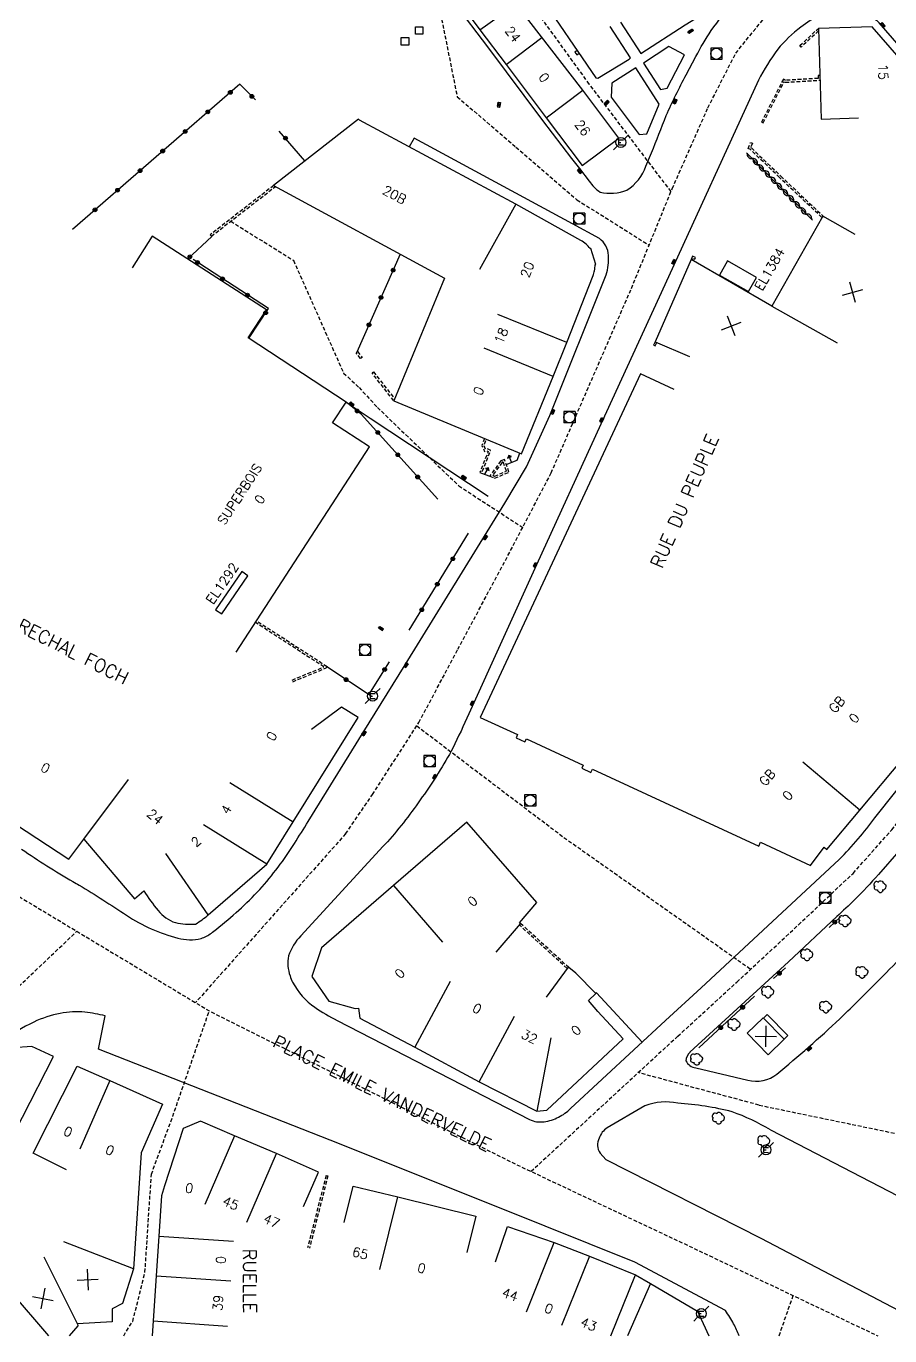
# Model space of a CAD drawing. Header units: millimetres. Extents: x 108000 to 109000, y 121000 to 122000.
# Drawn here: x 108532.3 to 108647.9, y 121000 to 121175.4 of the extents above; entities that cross this region are included whole.
import ezdxf
from ezdxf.enums import TextEntityAlignment as Align

# ---------------------------------------------------------------- set-up
doc = ezdxf.new("R2010")
doc.units = ezdxf.units.MM
doc.linetypes.add('DASHED', pattern=[0.75, 0.5, -0.25])
doc.layers.get('0').update_dxf_attribs({"linetype": 'CONTINUOUS'})
for name, color, linetype in [('W0001', 6, 'DASHED'), ('W0008', 7, 'CONTINUOUS'), ('W0100', 7, 'CONTINUOUS'), ('W0112', 1, 'DASHED'), ('W0300', 7, 'CONTINUOUS'), ('W0310', 3, 'CONTINUOUS'), ('W0322', 7, 'CONTINUOUS'), ('W0334', 7, 'CONTINUOUS'), ('W0400', 7, 'CONTINUOUS'), ('W0420', 7, 'CONTINUOUS'), ('W0471', 7, 'CONTINUOUS'), ('W0984', 7, 'CONTINUOUS'), ('W0989', 7, 'CONTINUOUS'), ('W0991', 7, 'CONTINUOUS'), ('W1102', 7, 'CONTINUOUS')]:
    doc.layers.add(name, color=color, linetype=linetype)
doc.styles.get("Standard").update_dxf_attribs({"font": 'romans.shx', "width": 0.85})

# ---------------------------------------------------------------- blocks, each defined once
blk = doc.blocks.new('t322o')
at = {"color": 0, "linetype": 'Continuous'}
for radius in [0.25, 0.15]:
    blk.add_circle((0, 0), radius, dxfattribs=at)
blk = doc.blocks.new('t991o')
at = {"color": 0, "linetype": 'Continuous'}
for p, q in [((-1, 1), (1, -1)), ((-1, -1), (1, 1))]:
    blk.add_line(p, q, dxfattribs=at)
blk = doc.blocks.new('T471')
for p, q in [((-0.333334, 0.333334), (-0.333334, -0.333334)), ((-0.333334, 0.333334), (0.333334, 0.333334)), ((-0.333334, 0), (0, 0)), ((0.500001, 0.500001), (1.000002, 1.000002)), ((-0.500001, -0.500001), (-1.000002, -1.000002)), ((-0.333334, -0.333334), (0.333334, -0.333334))]:
    blk.add_line(p, q)
blk.add_ellipse((0, 0), major_axis=(0.471405, 0.471405), ratio=1, start_param=5.4977871438, end_param=11.780972451)
blk = doc.blocks.new('T300')
for p, q in [((-0.8, 0.51), (-0.86, 0.34)), ((-0.86, 0.34), (-0.86, 0.17)), ((-0.86, 0.17), (-0.74, 0.06)), ((-0.69, 0.63), (-0.8, 0.51)), ((-0.8, -0.06), (-0.74, 0.06)), ((-0.74, 0.06), (-0.69, 0.11)), ((-0.57, 0.69), (-0.69, 0.63)), ((-0.46, 0.69), (-0.57, 0.69)), ((-0.29, 0.63), (-0.46, 0.69)), ((-0.29, 0.63), (-0.17, 0.74)), ((-0.23, 0.57), (-0.29, 0.63)), ((-0.17, 0.74), (-0.06, 0.8)), ((-0.06, 0.8), (0.06, 0.8)), ((0.06, 0.8), (0.23, 0.74)), ((0.23, 0.74), (0.34, 0.63)), ((0.34, 0.63), (0.4, 0.51)), ((0.46, 0.46), (0.34, 0.46)), ((0.4, 0.51), (0.4, 0.46)), ((0.57, 0.4), (0.46, 0.46)), ((0.57, 0.4), (0.69, 0.29)), ((0.69, 0.29), (0.74, 0.17)), ((0.74, 0.06), (0.69, -0.17)), ((0.74, 0.17), (0.74, 0.06)), ((-0.8, -0.17), (-0.8, -0.06)), ((-0.8, -0.23), (-0.8, -0.17)), ((-0.74, -0.34), (-0.8, -0.23)), ((-0.69, -0.4), (-0.74, -0.34)), ((-0.51, -0.46), (-0.69, -0.4)), ((-0.4, -0.46), (-0.51, -0.46)), ((-0.4, -0.46), (-0.34, -0.46)), ((-0.34, -0.46), (-0.34, -0.4)), ((-0.34, -0.51), (-0.34, -0.46)), ((-0.29, -0.63), (-0.34, -0.51)), ((-0.17, -0.74), (-0.29, -0.63)), ((-0.06, -0.8), (-0.17, -0.74)), ((0.06, -0.8), (-0.06, -0.8)), ((0.17, -0.74), (0.06, -0.8)), ((0.23, -0.69), (0.17, -0.74)), ((0.29, -0.46), (0.23, -0.46)), ((0.29, -0.63), (0.23, -0.69)), ((0.46, -0.4), (0.29, -0.46)), ((0.34, -0.51), (0.29, -0.63)), ((0.34, -0.51), (0.34, -0.46)), ((0.57, -0.34), (0.46, -0.4)), ((0.63, -0.29), (0.57, -0.34)), ((0.69, -0.17), (0.63, -0.29))]:
    blk.add_line(p, q)
blk = doc.blocks.new('T400')
for p, q in [((-0.15, 0.3), (0.15, 0.3)), ((-0.15, -0.25), (-0.15, 0.3)), ((-0.15, 0.15), (0.15, 0.15)), ((-0.15, 0), (0.15, 0)), ((0.15, 0.3), (0.15, -0.25)), ((-0.15, -0.15), (0.15, -0.15)), ((-0.15, -0.25), (-0.15, -0.3)), ((-0.15, -0.3), (0.15, -0.3)), ((0.15, -0.3), (0.15, -0.25))]:
    blk.add_line(p, q)
blk = doc.blocks.new('T420')
for p, q in [((0.75, 0.75), (-0.75, 0.75)), ((-0.75, 0.75), (-0.75, -0.75)), ((0.75, 0.75), (0.75, -0.75)), ((0.75, -0.75), (-0.75, -0.75))]:
    blk.add_line(p, q)
blk.add_ellipse((0, 0), major_axis=(-0.53, 0.53), ratio=1, start_param=3.926991, end_param=10.210176)
blk = doc.blocks.new('t112o')
at = {"color": 0, "linetype": 'Continuous'}
for p, q in [((-0.5, 0.5), (0.5, 0.5)), ((-0.5, -0.5), (-0.5, 0.5)), ((0.5, 0.5), (0.5, -0.5)), ((0.5, -0.5), (-0.5, -0.5))]:
    blk.add_line(p, q, dxfattribs=at)
blk = doc.blocks.new('t310o')
at = {"color": 0, "linetype": 'Continuous'}
for centre, start, end in [((-0.5, 0.38), 216.8699, 323.1304), ((0.5, -0.37), 36.8699, 143.1303)]:
    blk.add_arc(centre, 0.625, start, end, dxfattribs=at)

msp = doc.modelspace()

# ---------------------------------------------------------------- linework, layer by layer
at = {"layer": 'W0001'}
for points in [[(108575.04, 121067.22), (108578.63, 121072.46), (108584.85, 121082.12), (108590.07, 121091.92), (108597.13, 121105.15), (108602.56, 121115.54), (108613.3, 121140.24), (108618.76, 121153.59), (108623.54, 121164.42), (108627.27, 121171.73), (108631.21, 121176.62), (108635.72, 121180.47), (108644.44, 121191), (108648.2, 121195.87), (108652.13, 121198.88), (108657.26, 121201.84), (108690.93, 121220.28), (108715.27, 121233.61), (108743.31, 121249.02), (108755.71, 121256.11), (108764.84, 121263.19), (108769.65, 121266.88)], [(108535.89, 121262.54), (108532.98, 121257.92), (108532.86, 121254.39), (108534.14, 121251.91), (108535.97, 121249.49), (108538.59, 121245.52), (108542.01, 121241.25), (108546.72, 121235.36), (108548.74, 121232.4), (108551.68, 121229), (108557.22, 121221.77), (108561.51, 121216.93), (108564.57, 121213.18), (108572.44, 121205.97), (108581.42, 121197.25), (108583.65, 121193.04), (108585.19, 121189.46), (108586.26, 121185.4), (108587.16, 121179.97), (108589.98, 121165.91), (108597.85, 121159.16), (108606, 121152.12), (108615.67, 121146.03)], [(108618.61, 121153.21), (108607.66, 121167.61), (108599.47, 121178.92), (108596.47, 121183.54), (108591.24, 121190.92), (108584.17, 121200.76)], [(108559.66, 121149.24), (108568.05, 121144.01), (108574.77, 121128.91), (108576.85, 121126.97), (108579.3, 121124.31), (108590.19, 121113.81), (108598.75, 121108.24)], [(108619.51, 121040.11), (108627.4, 121047.35), (108635.67, 121055.03), (108642.97, 121061.92), (108648.17, 121067.76), (108655.1, 121076.57), (108658.82, 121081.96), (108661.68, 121086.04), (108662.99, 121087.49), (108664.21, 121088.16), (108665.93, 121088.75), (108669.53, 121089.58), (108679.18, 121091.67), (108688.97, 121093.96), (108699.6, 121096.52), (108700.95, 121096.85), (108708.78, 121100.63), (108712.12, 121103.52)], [(108584.56, 121081.68), (108604.27, 121066.73), (108629.28, 121049.09)], [(108630.39, 121030.89), (108656.59, 121025.46), (108678.11, 121054.02), (108663.45, 121065.06), (108661.15, 121067.29), (108658.24, 121068.91), (108651.26, 121071.69)], [(108545.33, 121000), (108546.54, 121001.93), (108548.18, 121008.5), (108549.04, 121021.63), (108551.9, 121029.39), (108556.79, 121043.5)]]:
    msp.add_lwpolyline(points, dxfattribs=at)
at = {"layer": 'W0001', "flags": 128}
for points in [[(108336.47, 121172.45), (108338.69, 121173.24), (108348.45, 121174.83), (108352.72, 121170.81), (108359.32, 121167.33), (108375.26, 121159.89), (108387.2, 121154.84), (108400.73, 121147.8), (108408.06, 121143.04), (108438.35, 121123.05), (108473.8, 121099.47), (108496.63, 121081.45), (108528.34, 121060.61), (108556.79, 121043.5), (108597.66, 121023.05), (108622.18, 121011.47), (108646.27, 121000)], [(108575.04, 121067.22), (108563.06, 121053.74), (108554.95, 121044.61), (108554.95, 121044.61)], [(108508.26, 121027.59), (108523.01, 121038.92), (108530.4, 121045.94), (108539.06, 121054.16), (108539.06, 121054.16)], [(108619.51, 121040.11), (108607.61, 121029.13), (108599.88, 121022), (108599.88, 121022)], [(108630.39, 121030.89), (108620.71, 121033.49), (108614.23, 121035.24), (108614.23, 121035.24)], [(108633.08, 121000), (108634.95, 121005.39), (108634.95, 121005.39)]]:
    msp.add_lwpolyline(points, dxfattribs=at)
at = {"layer": 'W0008', "flags": 128}
for points in [[(108706.11, 121102.86), (108706.73, 121102.17), (108707.23, 121102.88, 0.1904), (108707.48, 121104.42, 0.0614), (108706.99, 121105.94), (108691.8, 121123.46), (108680.85, 121136.13), (108654.51, 121166.57), (108646.47, 121175.8, 0.0603), (108646.11, 121176.13, 0.0742), (108645.19, 121176.55, 0.0618), (108642.16, 121177.12, 0.1009), (108638.63, 121176.77, 0.0794), (108635.99, 121175.22, 0.0599), (108632.89, 121172.26, 0.0433), (108630.3, 121168.12), (108617.76, 121140.73), (108609.21, 121122.05), (108600.6, 121103.22), (108591.53, 121083.28, -0.0127), (108589.39, 121078.7, -0.033), (108585.3, 121072.15, -0.0327), (108580.63, 121066.14), (108580.07, 121065.57)], [(108589.62, 121178.38), (108594.03, 121172.58), (108601.42, 121162.73), (108605.3, 121157.62), (108606.33, 121156.28), (108607.66, 121154.59, 0.0942), (108609.1, 121153.15, 0.152), (108612.71, 121153.41, 0.1649), (108615.24, 121156.61), (108615.99, 121158.39, -0.0007), (108617.97, 121163.4, -0.0205), (108620.65, 121168.85), (108621.94, 121171.29, -0.0261), (108623.97, 121174.76, -0.0489), (108627.25, 121178.61)], [(108570.01, 121068.86), (108577.4, 121080.77), (108583.01, 121089.85), (108596.36, 121111.47), (108599.26, 121116.35), (108602.4, 121123.23), (108609.93, 121142.07, 0.0853), (108610.23, 121144.66, 0.236), (108609.01, 121146.93), (108605.42, 121148.9), (108584.2, 121160.38), (108583.56, 121159.18)], [(108617.86, 121042.21), (108622.66, 121046.6), (108641.11, 121063.77, 0.0178), (108643.67, 121066.53, 0.0068), (108645.91, 121069.37), (108659.76, 121086.78, -0.0312), (108660.72, 121087.9, -0.0366), (108661.91, 121088.85), (108661.83, 121089.02, -0.0575), (108663.34, 121089.82, -0.0555), (108664.96, 121090.12), (108668.44, 121090.85)], [(108531.66, 121065.17, 0.02), (108538.54, 121060.81, -0.0011), (108539.36, 121060.35, -0.0106), (108545.72, 121056.31, 0.0849), (108552.58, 121053.26, 0.1328), (108555.71, 121053.21, 0.0763), (108557.07, 121053.93, 0.0141), (108557.74, 121054.45, 0.038), (108563.54, 121059.75, 0.0421), (108568.2, 121065.93, 0.0058), (108570.01, 121068.86), (108570.01, 121068.86)], [(108628.88, 121034.22, 0.229489), (108632.79, 121035.04, 0.014318), (108641.19, 121042.44, 0.0086), (108645.55, 121046.73, -0.0002), (108649.27, 121050.49, 0.0111), (108654.98, 121056.4, -0.013), (108657.52, 121059.14, 0.1057), (108660.17, 121062.43, 0.1371), (108660.36, 121063.72, 0.2039), (108658.96, 121065.32, 0.093), (108656.03, 121066.3, 0.012), (108653.07, 121066.74), (108653.02, 121066.85, 0.0699), (108650.87, 121066.29, 0.1001), (108649.12, 121064.89), (108646.36, 121061.76, -0.0187), (108643.21, 121058.41, -0.0058), (108640.79, 121056.13), (108634.31, 121050.08), (108621.13, 121037.99)], [(108580.07, 121065.57), (108569.06, 121053.54, 0.1246), (108567.4, 121050.87, 0.1348), (108567.61, 121048.19, 0.0335), (108567.95, 121047.34, 0.1232), (108570.92, 121044, 0.0381), (108573.91, 121042.24), (108599.67, 121028.96, 0.1485), (108601.6, 121028.67, 0.088), (108603.56, 121029.28, 0.0703), (108605.16, 121030.42), (108617.86, 121042.21), (108617.86, 121042.21)], [(108627.72, 121000, 0.034521), (108626.99, 121001.61, 0.0205), (108625.9, 121003.38), (108613.76, 121009.85), (108595.64, 121017.13), (108572.97, 121026.18), (108541.96, 121038.39), (108542.86, 121042.83, 0.0337), (108540.15, 121043.34, 0.0706), (108536.84, 121043.17, 0.0628), (108533.3, 121042.01, 0.0481), (108529.11, 121039.44), (108509.99, 121025.39), (108509.99, 121025.39)], [(108621.16, 121038, 0.1938), (108620.59, 121036.82, 0.2416), (108621.92, 121035.86), (108628.88, 121034.22), (108628.88, 121034.22)], [(108631.9, 121027.57, 0.0482), (108626.81, 121029.99, 0.0504), (108619.5, 121031.13, 0.1574), (108615.12, 121030.78), (108610.06, 121027.84, 0.1759), (108608.99, 121026.47, 0.2657), (108609.1, 121024.46), (108609.87, 121023.6), (108630.61, 121013.09), (108655.58, 121000)]]:
    msp.add_lwpolyline(points, format="xyb", dxfattribs=at)
for points in [[(108575.12, 121125.02), (108578.32, 121122.89), (108594.14, 121112.42)], [(108631.9, 121027.57), (108673.15, 121006.21), (108675.41, 121005.01), (108676.35, 121000)]]:
    msp.add_lwpolyline(points, dxfattribs=at)
at = {"layer": 'W0100', "flags": 128}
for points in [[(108590.04, 121205.31), (108585.98, 121202.39), (108587.3, 121200.56), (108586.45, 121199.95), (108592.36, 121191.73), (108592.64, 121191.92), (108600.75, 121179.93), (108608.54, 121168.45), (108608.81, 121168.38), (108613.01, 121170.95), (108613.16, 121171.11), (108610.44, 121175.31)], [(108611.85, 121175.88), (108614.56, 121171.69), (108620.49, 121175.53), (108626.26, 121179.11), (108625.37, 121180.29), (108622.74, 121183.75), (108617.68, 121190.99), (108612.34, 121198.29), (108608.31, 121195.35)], [(108595.33, 121182.52), (108590.07, 121178.89), (108593.01, 121174.87), (108596.54, 121170.22), (108601.89, 121163.08), (108606.73, 121156.69), (108611.63, 121160.36), (108606.78, 121166.77), (108598.2, 121177.91), (108597.93, 121178.35), (108595.33, 121182.52)], [(108670.12, 121139.2), (108673.89, 121142.48), (108670.26, 121146.67), (108668.87, 121145.46), (108666.91, 121147.52), (108664.99, 121149.53), (108666.45, 121150.99), (108661.24, 121157.11), (108657.29, 121161.78), (108645.55, 121175.25), (108638.34, 121175.06), (108638.69, 121162.92), (108643.69, 121163.07)], [(108643.27, 121147.46), (108638.91, 121149.91), (108632.12, 121137.87), (108621.28, 121144.12), (108616.48, 121133.11), (108621.06, 121131.11)], [(108560.37, 121091.53), (108578.25, 121119.01), (108573.28, 121122.25), (108575.12, 121125.02), (108562, 121133.62), (108564.45, 121137.38), (108549.15, 121147.22), (108546.45, 121143.01)], [(108596.54, 121116.66), (108597.99, 121117.26), (108598.37, 121118.19)], [(108593.24, 121115.5), (108594.34, 121115.11)], [(108568.03, 121068.83), (108576.7, 121082.79), (108574.47, 121084.18), (108570.47, 121081.18)], [(108595.18, 121051.38), (108598.44, 121055.17), (108598.3, 121055.3), (108600.64, 121058.02), (108591.29, 121068.78), (108581.45, 121060.29)], [(108581.45, 121060.29), (108571.8, 121051.94), (108570.5, 121048.13), (108572.79, 121044.79), (108576.34, 121043.83), (108576.75, 121043.87), (108576.94, 121042.53), (108584.31, 121038.65), (108592.92, 121034.01), (108600.63, 121030.08), (108601.97, 121030.21), (108612.21, 121039.78), (108608.79, 121043.43), (108608.79, 121043.43)], [(108608.79, 121043.43), (108607.54, 121044.9), (108608.56, 121045.84), (108605.84, 121048.54), (108605.16, 121049.12), (108604.83, 121049.37), (108601.87, 121045.33)], [(108529.34, 121024.46), (108531.8, 121029.28), (108535.95, 121037.39), (108533.03, 121038.74), (108530.51, 121038.54), (108522.86, 121032.97), (108525.8, 121028.93), (108525.8, 121028.93)], [(108537.69, 121022.22), (108533.23, 121024.47), (108539.09, 121036.09), (108543.47, 121034.18), (108550.51, 121031), (108547.68, 121024.51), (108547.68, 121024.51)], [(108569.42, 121017.31), (108571.41, 121021.89), (108565.78, 121024.4), (108560.17, 121026.77), (108555.61, 121028.76), (108553.29, 121027.77), (108550.8, 121020.06), (108550.41, 121018.75), (108550.41, 121018.75), (108550.03, 121013.35), (108549.7, 121008.03), (108549.27, 121001.99), (108549.13, 121000)], [(108547.68, 121024.51), (108546.66, 121008.97), (108545.19, 121004.34), (108543.8, 121003.59), (108543.8, 121001.88), (108539.16, 121001.61), (108539.19, 121001.35), (108538.04, 121000)], [(108574.86, 121015.19), (108576.05, 121020.05), (108582.01, 121018.59), (108592.48, 121016.02), (108591.29, 121011.16), (108591.29, 121011.16)], [(108595.09, 121009.89), (108596.7, 121014.63), (108602.94, 121012.5), (108607.71, 121010.66), (108613.85, 121008.17), (108615.84, 121006.99), (108622.17, 121003.29), (108623.65, 121000)]]:
    msp.add_lwpolyline(points, dxfattribs=at)
msp.add_lwpolyline([(108581.48, 121125.21), (108598.58, 121118.11), (108602.83, 121128.45), (108604.67, 121133), (108608.16, 121141.97, 0.0434), (108608.36, 121142.62, 0.0297), (108608.45, 121143.43), (108608.55, 121143.46), (108607.87, 121145.59), (108607.78, 121145.57, 0.0361), (108607.23, 121146.18, 0.0556), (108606.52, 121146.67), (108597.81, 121151.53), (108576.89, 121162.75), (108576.76, 121162.92), (108565.37, 121154.04), (108588.29, 121141.6)], format="xyb", close=True, dxfattribs=at)
for points in [[(108628.96, 121139.82), (108630.06, 121141.72), (108626.18, 121143.92), (108625.08, 121142.03)], [(108558.46, 121096.65), (108561.96, 121101.76), (108561.14, 121102.33), (108557.63, 121097.21)]]:
    msp.add_lwpolyline(points, close=True, dxfattribs=at)
at = {"layer": 'W0100'}
for points in [[(108619.03, 121126.69), (108614.5, 121128.8), (108593.04, 121082.79), (108598.07, 121080.51), (108597.88, 121080.06), (108599.05, 121079.51), (108599.24, 121079.92), (108606.85, 121076.4), (108606.66, 121075.99), (108607.89, 121075.43), (108608.11, 121075.87), (108630.36, 121065.56), (108630.6, 121066.08), (108637.26, 121062.97), (108639.12, 121065.42), (108639.47, 121065.12), (108643.89, 121070.39), (108655.39, 121084.12), (108651.56, 121087.33)], [(108597.26, 121116.96), (108596.88, 121117.88), (108596.73, 121117.51), (108597.25, 121117.73), (108596.88, 121117.88)], [(108593.67, 121115.35), (108594.16, 121116.24), (108593.78, 121116.13), (108594.27, 121115.85), (108594.16, 121116.24)]]:
    msp.add_lwpolyline(points, dxfattribs=at)
at = {"layer": 'W0100', "flags": 128}
msp.add_lwpolyline([(108522.35, 121080.12), (108519.54, 121075.98), (108522.38, 121074.05), (108537.99, 121063.8), (108540, 121066.48), (108546.8, 121058.52), (108548.05, 121059.59, 0.0369), (108549.93, 121056.96, 0.1423), (108552.26, 121055.32, 0.0764), (108554.93, 121055.13, 0.0381), (108556.66, 121056.35), (108564.51, 121063.14), (108568.03, 121068.83), (108568.03, 121068.83)], format="xyb", dxfattribs=at)
at = {"layer": 'W0100'}
msp.add_lwpolyline([(108633.76, 121039.7), (108630.94, 121042.58), (108628.82, 121040.52), (108631.63, 121037.64)], close=True, dxfattribs=at)
at = {"layer": 'W0112'}
for p, q in [((108604.69, 121049.19), (108598.3, 121055.01)), ((108572.43, 121021.48), (108569.96, 121011.79)), ((108572.67, 121021.42), (108570.2, 121011.73)), ((108572.43, 121021.48), (108572.67, 121021.42))]:
    msp.add_line(p, q, dxfattribs=at)
for points in [[(108638.35, 121174.73), (108636.03, 121172.56), (108635.86, 121172.75), (108638.34, 121175.06)], [(108606.06, 121172.11), (108605.73, 121171.89), (108605.99, 121171.5), (108606.32, 121171.73)], [(108638.52, 121168.77), (108638.29, 121168.76), (108638.3, 121168.36), (108633.95, 121168.1), (108633.64, 121168.25), (108630.73, 121162.52), (108630.95, 121162.4), (108633.75, 121167.92), (108633.9, 121167.84), (108638.54, 121168.12)], [(108638.81, 121149.74), (108633.12, 121155.09), (108629.24, 121158.84), (108628.94, 121158.98), (108629.26, 121159.77), (108629.49, 121159.68), (108629.26, 121159.11), (108629.38, 121159.05), (108633.3, 121155.28), (108639.11, 121149.8)], [(108565.41, 121154.02), (108556.91, 121147.43), (108557.07, 121147.23), (108565.65, 121153.89)], [(108621.5, 121144), (108621.62, 121144.24), (108621.81, 121144.16), (108621.9, 121144.4), (108621.5, 121144.55), (108621.28, 121144.12)], [(108616.48, 121133.11), (108616.27, 121132.64), (108616.5, 121132.54), (108616.7, 121133.01)], [(108581.48, 121125.21), (108578.58, 121128.92), (108578.78, 121129.07), (108581.59, 121125.48)], [(108567.88, 121087.81), (108572.13, 121089.56), (108562.96, 121095.51)], [(108567.97, 121087.58), (108572.44, 121089.42), (108572.55, 121089.59), (108563.09, 121095.72)], [(108604.92, 121049.3), (108604.92, 121049.31), (108598.33, 121055.33)]]:
    msp.add_lwpolyline(points, dxfattribs=at)
for points in [[(108576.64, 121131.78), (108577.24, 121131.01), (108577.04, 121130.85), (108576.44, 121131.62)], [(108594.99, 121114.83), (108596.91, 121115.64), (108596.29, 121117.33), (108595.82, 121117.16), (108594.34, 121115.11)], [(108594.99, 121115.11), (108596.59, 121115.78), (108596.14, 121117.01), (108595.98, 121116.95), (108594.73, 121115.22)]]:
    msp.add_lwpolyline(points, close=True, dxfattribs=at)
at = {"layer": 'W0112', "flags": 128}
msp.add_lwpolyline([(108593.65, 121120.15), (108593.28, 121119.22), (108593.64, 121118.4), (108593.91, 121118.52), (108594.14, 121118.41), (108593, 121115.6), (108593.24, 121115.5), (108594.46, 121118.53), (108593.92, 121118.79), (108593.77, 121118.73), (108593.55, 121119.23), (108593.88, 121120.06)], dxfattribs=at)
at = {"layer": 'W0310', "flags": 128}
msp.add_lwpolyline([(108628.73, 121158.4), (108637.56, 121149.36)], dxfattribs=at)
at = {"layer": 'W0322'}
msp.add_line((108582.34, 121144.83), (108576.56, 121131.71), dxfattribs=at)
at = {"layer": 'W0322', "flags": 128}
for points in [[(108562.97, 121165.48), (108560.9, 121167.61), (108538.47, 121148.15)], [(108569.6, 121157.34), (108566.16, 121161.32)], [(108553.88, 121144.18), (108557.12, 121147.21)], [(108562.14, 121133.63), (108564.71, 121137.54), (108554.62, 121144.1)], [(108587.37, 121112.01), (108577.13, 121123.41), (108575.12, 121125.02)], [(108583.55, 121094.48), (108591.5, 121107.45)], [(108578.44, 121085.64), (108572.54, 121089.57)], [(108578.15, 121085.83), (108580.9, 121090.24)], [(108641.3, 121056.12), (108639.76, 121054.67)], [(108633.91, 121049.25), (108632.34, 121047.83)], [(108629.79, 121045.46), (108622.32, 121038.55)]]:
    msp.add_lwpolyline(points, dxfattribs=at)
at = {"layer": 'W0334', "flags": 128}
for points in [[(108621, 121174.41), (108620.87, 121174.6), (108621.43, 121174.95), (108621.55, 121174.76)], [(108614.92, 121170.42), (108617.18, 121166.88), (108618.07, 121167.04), (108620.42, 121171.52), (108618.32, 121172.64)], [(108613.88, 121169.76), (108610.69, 121167.71), (108610.6, 121165.87), (108614.33, 121160.87), (108615.37, 121160.96), (108617, 121164.9)], [(108595.64, 121164.49), (108595.4, 121164.52), (108595.5, 121165.19), (108595.73, 121165.15)], [(108610.09, 121165.45), (108610.32, 121165.23), (108609.89, 121164.79), (108609.66, 121165.01)]]:
    msp.add_lwpolyline(points, close=True, dxfattribs=at)
for points in [[(108614.73, 121039.3), (108608.61, 121045.93), (108608.54, 121045.86)], [(108633.73, 121039.73), (108634.23, 121040.21), (108631.47, 121043.04), (108630.97, 121042.55)]]:
    msp.add_lwpolyline(points, dxfattribs=at)
at = {"layer": 'W1102'}
for p, q in [((108593.01, 121174.87), (108597.93, 121178.35)), ((108596.54, 121170.22), (108601.33, 121173.85)), ((108601.89, 121163.08), (108606.78, 121166.77)), ((108597.81, 121151.53), (108592.95, 121142.79)), ((108632.12, 121137.87), (108640.83, 121132.95)), ((108604.67, 121133), (108595.4, 121136.75)), ((108602.83, 121128.45), (108593.58, 121132.25)), ((108643.89, 121070.39), (108636.23, 121076.82)), ((108540, 121066.48), (108545.98, 121074.49)), ((108559.53, 121074.1), (108568.03, 121068.83)), ((108564.51, 121063.14), (108556.01, 121068.41)), ((108556.66, 121056.35), (108550.97, 121064.58)), ((108581.45, 121060.29), (108587.99, 121052.73)), ((108589.06, 121047.46), (108584.31, 121038.65)), ((108592.92, 121034.01), (108597.67, 121042.81)), ((108602.53, 121039.89), (108600.63, 121030.08)), ((108543.47, 121034.18), (108539.48, 121025.01)), ((108560.17, 121026.77), (108556.19, 121017.59)), ((108561.8, 121015.23), (108565.78, 121024.4)), ((108579.63, 121008.88), (108582.01, 121018.59)), ((108546.66, 121008.97), (108537.34, 121012.6)), ((108550.03, 121013.35), (108560.01, 121012.69)), ((108599.25, 121003.21), (108602.94, 121012.5)), ((108607.71, 121010.66), (108603.95, 121001.39)), ((108539.16, 121001.61), (108534.69, 121010.55)), ((108549.7, 121008.03), (108559.67, 121007.37)), ((108610.53, 121000), (108613.85, 121008.17)), ((108535.31, 121000), (108530.17, 121005.99)), ((108615.84, 121006.99), (108612.79, 121000)), ((108549.27, 121001.99), (108559.25, 121001.28))]:
    msp.add_line(p, q, dxfattribs=at)

# ---------------------------------------------------------------- block references
at = {"layer": 'W0112'}
for p in [(108583, 121173.32), (108584.88, 121174.77)]:
    msp.add_blockref('t112o', p, dxfattribs=at)
at = {"layer": 'W0300'}
for p in [(108646.63, 121060.13), (108641.93, 121055.54), (108636.82, 121051), (108644.19, 121048.65), (108631.59, 121046.02), (108639.34, 121044.02), (108627.07, 121041.67)]:
    msp.add_blockref('T300', p, dxfattribs=at)
at = {"layer": 'W0300', "rotation": 359.91351}
for p in [(108622.06, 121037.02), (108624.99, 121029.13), (108631.07, 121026.03)]:
    msp.add_blockref('T300', p, dxfattribs=at)
at = {"layer": 'W0310', "rotation": 314.3573783360387}
for p in [(108629.48, 121157.62), (108630.29, 121156.79), (108631.1, 121155.97), (108631.91, 121155.14), (108632.71, 121154.32), (108633.52, 121153.49), (108634.33, 121152.67), (108635.14, 121151.84), (108635.94, 121151.01), (108636.75, 121150.19)]:
    msp.add_blockref('t310o', p, dxfattribs=at)
at = {"layer": 'W0322'}
for p, rotation in [((108559.61, 121166.5), 220.9558624989022), ((108562.5, 121165.96), 134.2893531219755), ((108556.59, 121163.88), 220.9558624989022), ((108553.57, 121161.26), 220.9558624989022), ((108566.99, 121160.37), 130.8347868285462), ((108550.55, 121158.64), 220.9558624989022), ((108547.53, 121156.01), 220.9558624989022), ((108544.51, 121153.39), 220.9558624989022), ((108541.49, 121150.77), 220.9558624989022), ((108554.2, 121144.47), 43.08540228527822), ((108555.21, 121143.72), 146.9331878140911), ((108581.4, 121142.7), 246.2168178293659), ((108558.56, 121141.54), 146.9331878140911), ((108561.91, 121139.35), 146.9331878140911), ((108579.78, 121139.04), 246.2168178293659), ((108564.34, 121136.98), 56.72043072007395), ((108578.17, 121135.37), 246.2168178293659), ((108576.6, 121123.83), 141.4329887441274), ((108579.35, 121120.94), 131.9348610174852), ((108582.02, 121117.97), 131.9348610174852), ((108584.69, 121114.99), 131.9348610174852), ((108589.41, 121104.04), 58.47265636514248), ((108587.32, 121100.63), 58.47265636514248), ((108585.23, 121097.22), 58.47265636514248), ((108580.27, 121089.22), 57.98598922695412), ((108575.11, 121087.85), 146.3290995416488), ((108640.53, 121055.39), 43.33274231444162), ((108633.12, 121048.54), 42.06550017808097), ((108628.19, 121043.98), 222.7815530946895), ((108625.26, 121041.26), 222.7815530946895)]:
    msp.add_blockref('t322o', p, dxfattribs=dict(at, rotation=rotation))
at = {"layer": 'W0400'}
for p, rotation in [((108646.96, 121175.53), 40.02951344408594), ((108621.22, 121174.69), 301.5733330995976), ((108595.58, 121164.85), 351.7005793997306), ((108609.98, 121165.06), 135.6551473992106), ((108619.15, 121165.26), 156.6315355348028), ((108606.38, 121155.95), 38.33280623933469), ((108618.99, 121143.79), 155.4004239883193), ((108575.86, 121124.75), 51.42970380526815), ((108602.77, 121123.74), 338.3420290016478), ((108609.33, 121122.63), 335.4248689475819), ((108590.89, 121114.93), 57.21790199550822), ((108593.74, 121106.91), 328.2902136996134), ((108600.44, 121103.23), 335.5421023756377), ((108579.78, 121094.7), 58.29021369989348), ((108583.13, 121089.8), 327.4902667446408), ((108592.01, 121084.7), 335.4644370738893), ((108577.49, 121080.68), 328.4006159098928), ((108586.97, 121074.86), 327.1908591931494), ((108637.12, 121038.44), 130.820059892389)]:
    msp.add_blockref('T400', p, dxfattribs=dict(at, rotation=rotation))
at = {"layer": 'W0420'}
for p in [(108624.67, 121171.66), (108606.31, 121149.59), (108605, 121123), (108577.63, 121091.83), (108586.28, 121076.93), (108599.75, 121071.67), (108639.25, 121058.63)]:
    msp.add_blockref('T420', p, dxfattribs=at)
at = {"layer": 'W0471'}
for p in [(108611.89, 121159.79), (108578.65, 121085.66)]:
    msp.add_blockref('T471', p, dxfattribs=at)
at = {"layer": 'W0471', "rotation": 359.91351}
for p in [(108631.32, 121024.9), (108622.66, 121002.98)]:
    msp.add_blockref('T471', p, dxfattribs=at)
at = {"layer": 'W0991'}
for p, rotation in [((108642.92, 121139.71), 60.59170883602673), ((108626.67, 121135.21), 66.42962317436182), ((108631.29, 121040.11), 314.0817197550928), ((108540.52, 121007.52), 317.5105465132721), ((108534.51, 121005), 304.1558724910952)]:
    msp.add_blockref('t991o', p, dxfattribs=dict(at, rotation=rotation))

# ---------------------------------------------------------------- texts
at = {"layer": 'W0984'}
for s, rotation, p in [('EL1384', 59.854, (108631.8, 121142.81)), ('SUPERBOIS', 56.9434, (108560.86, 121112.7)), ('EL1292', 55.579, (108558.54, 121100.76)), ('GB', 50.046, (108640.82, 121084.52)), ('GB', 50.046, (108631.49, 121074.75))]:
    msp.add_text(s, height=1.25, rotation=rotation, dxfattribs=at).set_placement(p, align=Align.MIDDLE)
at = {"layer": 'W0989'}
for s, rotation, p in [('RUE DU PEUPLE', 66.497, (108620.42, 121111.78)), ('RUE MARECHAL FOCH', 332.9213, (108534.53, 121093.66)), ('PLACE EMILE VANDERVELDE', 333.8746, (108579.91, 121032.48)), ('RUELLE', 270.3346, (108562.2, 121007.34))]:
    msp.add_text(s, height=1.75, rotation=rotation, dxfattribs=at).set_placement(p, align=Align.MIDDLE)
at = {"layer": 'W0991'}
for s, rotation, p in [('24', 307.183, (108597.43, 121174.27)), ('0', 306.8874, (108601.61, 121168.47)), ('15', 271.6553, (108647.01, 121169.24)), ('26', 307.1266, (108606.76, 121161.73)), ('20B', 331.7792, (108581.59, 121152.78)), ('20', 68.7096, (108599.37, 121142.76)), ('18', 67.9847, (108595.87, 121133.91)), ('0', 67.6461, (108592.84, 121126.51)), ('0', 56.9434, (108563.55, 121112)), ('0', 50.046, (108643.12, 121082.71)), ('0', 58.1748, (108565.14, 121080.29)), ('0', 326.6923, (108534.85, 121076.03)), ('0', 48.2086, (108634.23, 121072.35)), ('24', 319.4704, (108549.55, 121069.5)), ('4', 58.1986, (108559.05, 121070.47)), ('2', 40.8793, (108555.02, 121066.17)), ('0', 40.7316, (108592.02, 121058.19)), ('0', 48.002, (108582.29, 121048.52)), ('0', 331.6648, (108592.65, 121043.81)), ('32', 332.9763, (108599.67, 121040.05)), ('0', 43.0636, (108605.9, 121040.91)), ('0', 336.4813, (108537.89, 121027.34)), ('0', 335.6695, (108543.49, 121024.85)), ('0', 349.3698, (108554.11, 121019.77)), ('45', 337.1544, (108559.67, 121017.75)), ('47', 335.9795, (108565.13, 121015.38)), ('65', 346.2787, (108577.01, 121011.06)), ('0', 86.4161, (108558.35, 121010.16)), ('0', 346.1769, (108585.21, 121009.05)), ('44', 341.2346, (108597.08, 121005.52)), ('39', 85.9756, (108557.96, 121004.41)), ('0', 338.8467, (108602.26, 121003.65)), ('43', 337.8986, (108607.58, 121001.54))]:
    msp.add_text(s, height=1.25, rotation=rotation, dxfattribs=at).set_placement(p, align=Align.MIDDLE)

doc.saveas('drawing.dxf')
